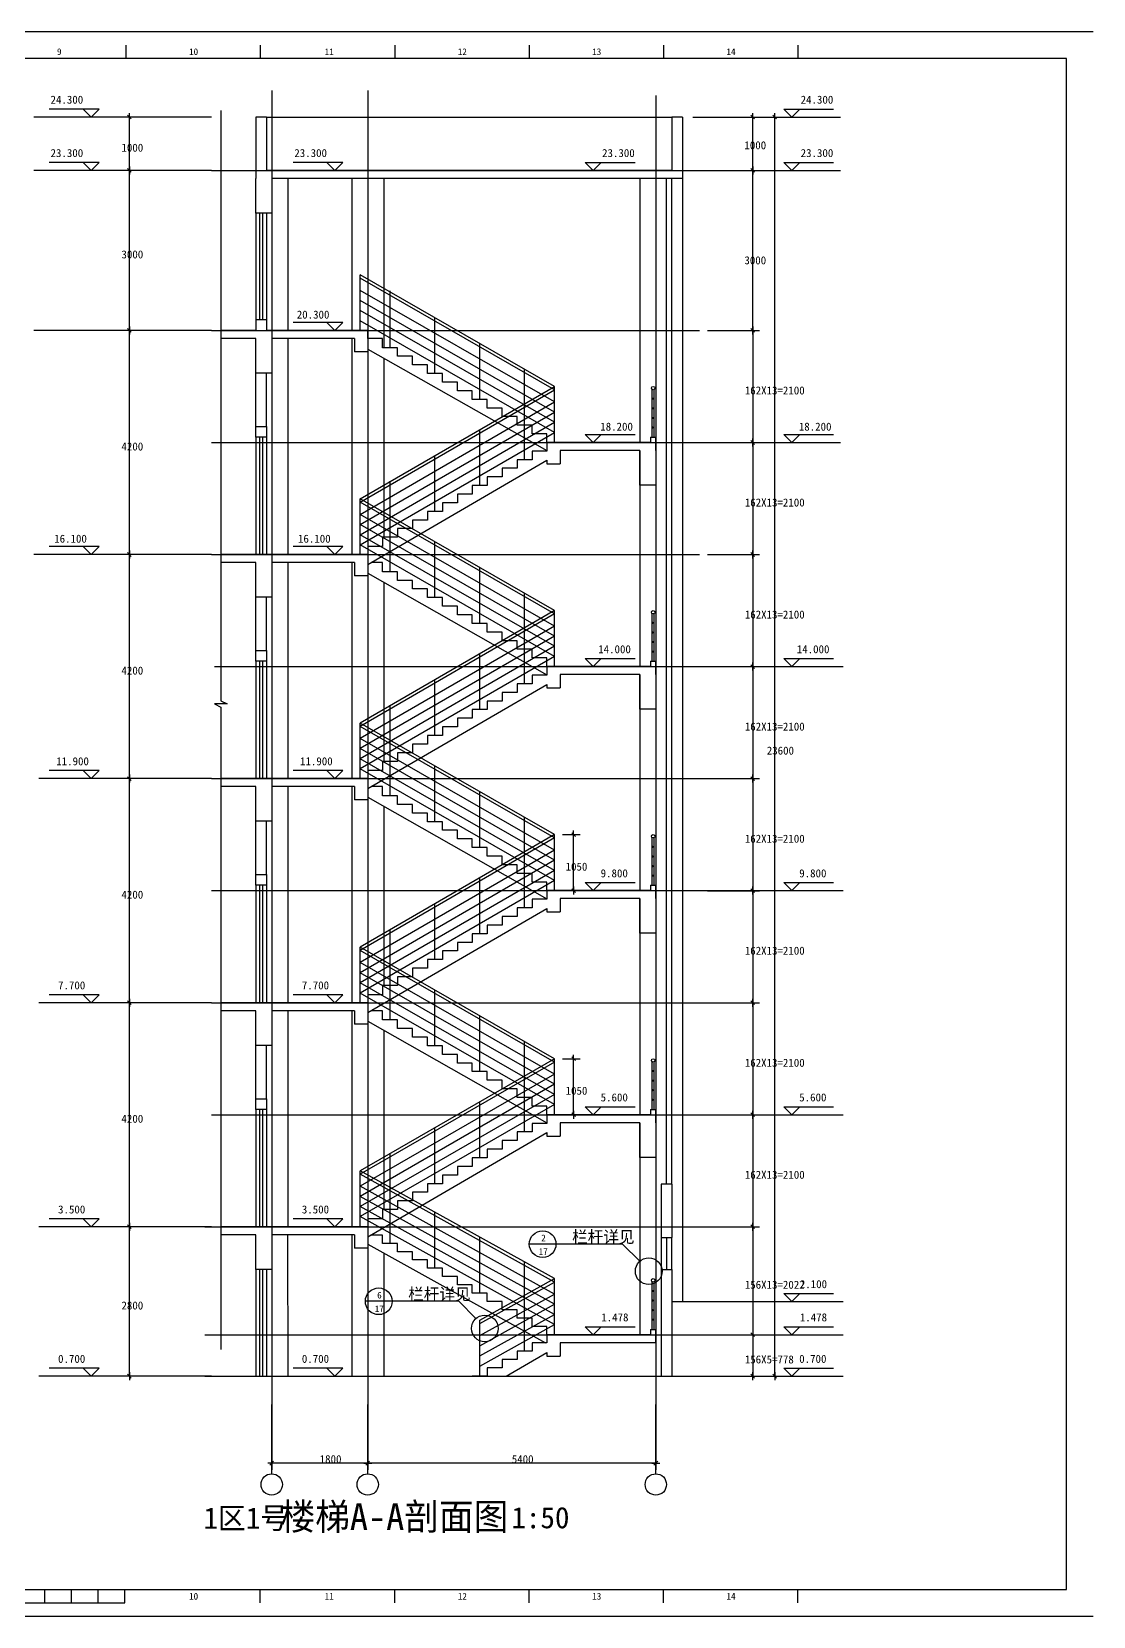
# Model space of a CAD drawing. Header units: metres. Extents: x 436269 to 478319, y -9460 to 20240.
# Drawn here: x 458422 to 478319, y -9460 to 20240 of the extents above; entities that cross this region are included whole.
import ezdxf

# ---------------------------------------------------------------- set-up
doc = ezdxf.new("R2010")
doc.units = ezdxf.units.M
for name, color, linetype in [('A-DIM', 3, 'Continuous'), ('AXIS', 3, 'Continuous'), ('COLUMN', 1, 'Continuous'), ('DOTE', 251, 'Continuous'), ('PUB_DIM', 3, 'Continuous'), ('STAIR1', 4, 'Continuous'), ('TEXT', 7, 'Continuous'), ('TK', 9, 'Continuous'), ('WALL', 2, 'Continuous'), ('WINDOW', 142, 'Continuous'), ('文字', 21, 'Continuous')]:
    doc.layers.add(name, color=color, linetype=linetype)

# ---------------------------------------------------------------- blocks, each defined once
blk = doc.blocks.new('_DIMX')
blk.add_line((-150, 0), (150, 0))
blk.add_lwpolyline([(-70, -70), (70, 70)])

msp = doc.modelspace()

# ---------------------------------------------------------------- linework, layer by layer
for p, q in [((461792.08, 18640.65), (458459.41, 18640.65)), ((462819.72, 18640.65), (470419.72, 18640.65)), ((470811.15, 18640.65), (473577.9, 18640.65)), ((461792.08, 17640.65), (458459.41, 17640.65)), ((470811.15, 17640.65), (473577.9, 17640.65)), ((463219.72, 17490.65), (463219.72, 14640.65)), ((464419.72, 17490.65), (464419.72, 14640.65)), ((465019.72, 17490.65), (465019.72, 14317.57)), ((469819.72, 17490.65), (469819.72, 12540.65)), ((470619.72, 17490.65), (470619.72, -3559.35)), ((462619.72, 16840.65), (462619.72, 14840.65)), ((462819.72, 16840.65), (462819.72, 14840.65)), ((468219.72, 13590.65), (464579.72, 15681.95)), ((464579.72, 14631.95), (464579.72, 15681.95)), ((468219.72, 13527.65), (464579.72, 15618.95)), ((468219.72, 13300.65), (464579.72, 15391.95)), ((468219.72, 13110.65), (464579.72, 15201.95)), ((465139.72, 14330.54), (465139.72, 15380.54)), ((468219.72, 12920.65), (464579.72, 15011.95)), ((465979.72, 13833.96), (465979.72, 14883.96)), ((461792.08, 14640.65), (458459.41, 14640.65)), ((468219.72, 12730.65), (464579.72, 14821.95)), ((463219.72, 14490.65), (463219.72, 10440.65)), ((464419.72, 14490.65), (464419.72, 10440.65)), ((466819.72, 13349.34), (466819.72, 14399.34)), ((465019.72, 14122.45), (465019.72, 10763.73)), ((467659.72, 12864.73), (467659.72, 13914.73)), ((464579.72, 11481.95), (468219.72, 13590.65)), ((464579.72, 11418.95), (468219.72, 13527.65)), ((468219.72, 12540.65), (468219.72, 13590.65)), ((464579.72, 11191.95), (468219.72, 13300.65)), ((464579.72, 11001.95), (468219.72, 13110.65)), ((467659.72, 12218.57), (467659.72, 13268.57)), ((464579.72, 10811.95), (468219.72, 12920.65)), ((466819.72, 11733.96), (466819.72, 12783.96)), ((462619.72, 12640.65), (462619.72, 10440.65)), ((462819.72, 12640.65), (462819.72, 10440.65)), ((464579.72, 10621.95), (468219.72, 12730.65)), ((470811.15, 12540.65), (473577.9, 12540.65)), ((465979.72, 11249.34), (465979.72, 12299.34)), ((469819.72, 12390.65), (469819.72, 8340.65)), ((465139.72, 10764.73), (465139.72, 11814.73)), ((468219.72, 9390.65), (464579.72, 11481.95)), ((464579.72, 10431.95), (464579.72, 11481.95)), ((468219.72, 9327.65), (464579.72, 11418.95)), ((468219.72, 9100.65), (464579.72, 11191.95)), ((468219.72, 8910.65), (464579.72, 11001.95)), ((465139.72, 10130.54), (465139.72, 11180.54)), ((468219.72, 8720.65), (464579.72, 10811.95)), ((461792.08, 10440.65), (458459.41, 10440.65)), ((468219.72, 8530.65), (464579.72, 10621.95)), ((465979.72, 9633.96), (465979.72, 10683.96)), ((463219.72, 10290.65), (463219.72, 6240.65)), ((464419.72, 10290.65), (464419.72, 6240.65)), ((466819.72, 9149.34), (466819.72, 10199.34)), ((465019.72, 9922.45), (465019.72, 6563.73)), ((467659.72, 8664.73), (467659.72, 9714.73)), ((468219.72, 9390.65), (464579.72, 7281.95)), ((468219.72, 9327.65), (464579.72, 7218.95)), ((468219.72, 8340.65), (468219.72, 9390.65)), ((468219.72, 9100.65), (464579.72, 6991.95)), ((468219.72, 8910.65), (464579.72, 6801.95)), ((467659.72, 8018.57), (467659.72, 9068.57)), ((468219.72, 8720.65), (464579.72, 6611.95)), ((462619.72, 8440.65), (462619.72, 6240.65)), ((462819.72, 8440.65), (462819.72, 6240.65)), ((468219.72, 8530.65), (464579.72, 6421.95)), ((466819.72, 7533.96), (466819.72, 8583.96)), ((470811.15, 8340.65), (473483.71, 8340.65)), ((472207.42, 8340.65), (473632.01, 8340.65)), ((465979.72, 7049.34), (465979.72, 8099.34)), ((469819.72, 8190.65), (469819.72, 4140.65)), ((465139.72, 6564.73), (465139.72, 7614.73)), ((468219.72, 5190.65), (464579.72, 7281.95)), ((464579.72, 6231.95), (464579.72, 7281.95)), ((468219.72, 5127.65), (464579.72, 7218.95)), ((468219.72, 4900.65), (464579.72, 6991.95)), ((465139.72, 5929.54), (465139.72, 6979.54)), ((468219.72, 4710.65), (464579.72, 6801.95)), ((468219.72, 4520.65), (464579.72, 6611.95)), ((461792.08, 6240.65), (458553.61, 6240.65)), ((459995.82, 6240.65), (458571.23, 6240.65)), ((468219.72, 4330.65), (464579.72, 6421.95)), ((465979.72, 5432.96), (465979.72, 6482.96)), ((463219.72, 6090.65), (463219.72, 2040.65)), ((464419.72, 6090.65), (464419.72, 2040.65)), ((466819.72, 4948.34), (466819.72, 5998.34)), ((465019.72, 5722.45), (465019.72, 2363.73)), ((467659.72, 4463.73), (467659.72, 5513.73)), ((468219.72, 5190.65), (464579.72, 3081.95)), ((468219.72, 5127.65), (464579.72, 3018.95)), ((468219.72, 4140.65), (468219.72, 5190.65)), ((468219.72, 4900.65), (464579.72, 2791.95)), ((467659.72, 3817.57), (467659.72, 4867.57)), ((467659.72, 3817.57), (467659.72, 4867.57)), ((468219.72, 4710.65), (464579.72, 2601.95)), ((468219.72, 4520.65), (464579.72, 2411.95)), ((462619.72, 4240.65), (462619.72, 2040.65)), ((462819.72, 4240.65), (462819.72, 2040.65)), ((468219.72, 4330.65), (464579.72, 2221.95)), ((466819.72, 3332.96), (466819.72, 4382.96)), ((466819.72, 3332.96), (466819.72, 4382.96)), ((465979.72, 2848.34), (465979.72, 3898.34)), ((465979.72, 2848.34), (465979.72, 3898.34)), ((469819.72, 3990.65), (469819.72, -59.35)), ((470811.15, 4140.65), (473483.71, 4140.65)), ((472207.42, 4140.65), (473632.01, 4140.65)), ((465139.72, 2363.73), (465139.72, 3413.73)), ((465139.72, 2363.73), (465139.72, 3413.73)), ((464579.72, 2031.95), (464579.72, 3081.95)), ((468219.72, 990.65), (464579.72, 3081.95)), ((468219.72, 927.65), (464579.72, 3018.95)), ((468219.72, 700.65), (464579.72, 2791.95)), ((465139.72, 1729.54), (465139.72, 2779.54)), ((468219.72, 510.65), (464579.72, 2601.95)), ((468219.72, 320.65), (464579.72, 2411.95)), ((468219.72, 130.65), (464579.72, 2221.95)), ((465979.72, 1232.96), (465979.72, 2282.96)), ((461792.08, 2040.65), (458553.61, 2040.65)), ((459995.82, 2040.65), (458571.23, 2040.65)), ((463219.72, 1890.65), (463219.72, -2159.35)), ((464419.72, 1890.65), (464419.72, -2159.35)), ((466819.72, 748.34), (466819.72, 1798.34)), ((465019.72, 1522.45), (465019.72, -1836.27)), ((467659.72, 263.73), (467659.72, 1313.73)), ((468219.72, 990.65), (464579.72, -1109.35)), ((468219.72, 927.65), (464579.72, -1172.35)), ((468219.72, -59.35), (468219.72, 990.65)), ((468219.72, 700.65), (464579.72, -1399.35)), ((467659.72, -382.43), (467659.72, 667.57)), ((468219.72, 510.65), (464579.72, -1589.35)), ((468219.72, 320.65), (464579.72, -1779.35)), ((462619.72, 40.65), (462619.72, -2159.35)), ((462819.72, 40.65), (462819.72, -2159.35)), ((468219.72, 130.65), (464579.72, -1969.35)), ((466819.72, -867.04), (466819.72, 182.96)), ((469819.72, -209.35), (469819.72, -4181.57)), ((470811.15, -59.35), (473483.71, -59.35)), ((472207.42, -59.35), (473632.01, -59.35)), ((465979.72, -1351.66), (465979.72, -301.66)), ((465139.72, -1836.27), (465139.72, -786.27)), ((464579.72, -2159.35), (464579.72, -1109.35)), ((468219.72, -3131.57), (464579.72, -1109.35)), ((468219.72, -3194.57), (464579.72, -1172.35)), ((468219.72, -3421.57), (464579.72, -1399.35)), ((465139.72, -2470.46), (465139.72, -1420.46)), ((468219.72, -3611.57), (464579.72, -1589.35)), ((468219.72, -3801.57), (464579.72, -1779.35)), ((468219.72, -3991.57), (464579.72, -1969.35)), ((465979.72, -2937.13), (465979.72, -1887.13)), ((461792.08, -2159.35), (458553.61, -2159.35)), ((459995.82, -2159.35), (458571.23, -2159.35)), ((463217.58, -2309.35), (463219.72, -4959.35)), ((464419.72, -2309.35), (464419.72, -4959.35)), ((466819.72, -3403.79), (466819.72, -2353.79)), ((465019.72, -2653.17), (465019.72, -4959.35)), ((462619.72, -2959.35), (462619.72, -4959.35)), ((462819.72, -2959.35), (462819.72, -4959.35)), ((467659.72, -3870.46), (467659.72, -2820.46)), ((466819.72, -3909.35), (468219.72, -3131.57)), ((466819.72, -3972.35), (468219.72, -3194.57)), ((468219.72, -4181.57), (468219.72, -3131.57)), ((466819.72, -4199.35), (468219.72, -3421.57)), ((467659.72, -4492.68), (467659.72, -3442.68)), ((470811.15, -3559.35), (473483.71, -3559.35)), ((472207.42, -3559.35), (473632.01, -3559.35)), ((466819.72, -4389.35), (468219.72, -3611.57)), ((466819.72, -4579.35), (468219.72, -3801.57)), ((466819.72, -4959.35), (466819.72, -3909.35)), ((466819.72, -4769.35), (468219.72, -3991.57)), ((470811.15, -4181.57), (473483.71, -4181.57)), ((472207.42, -4181.57), (473632.01, -4181.57)), ((461792.08, -4959.35), (458553.61, -4959.35)), ((459995.82, -4959.35), (458571.23, -4959.35)), ((472207.42, -4959.35), (473632.01, -4959.35))]:
    msp.add_line(p, q)
for centre in [(462919.72, -6989.61), (464719.72, -6989.61), (470119.72, -6989.61)]:
    msp.add_circle(centre, 200)
at = {"layer": 'A-DIM'}
for p, q in [((470050.72, 12640.65), (470050.72, 13534.03)), ((470088.72, 12640.65), (470088.72, 13534.03)), ((470050.72, 8440.65), (470050.72, 9334.03)), ((470088.72, 8440.65), (470088.72, 9334.03)), ((470050.72, 4240.65), (470050.72, 5134.03)), ((470088.72, 4240.65), (470088.72, 5134.03)), ((470050.72, 39.65), (470050.72, 933.03)), ((470088.72, 39.65), (470088.72, 933.03)), ((470050.72, -4081.57), (470050.72, -3188.2)), ((470088.72, -4081.57), (470088.72, -3188.2))]:
    msp.add_line(p, q, dxfattribs=at)
for centre, radius in [((470069.72, 13559.15), 31.5), ((470069.72, 13360.65), 11), ((470069.72, 13180.65), 11), ((470069.72, 13000.65), 11), ((470069.72, 12820.65), 11), ((470069.72, 9359.15), 31.5), ((470069.72, 9160.65), 11), ((470069.72, 8980.65), 11), ((470069.72, 8800.65), 11), ((470069.72, 8620.65), 11), ((470069.72, 5159.15), 31.5), ((470069.72, 4960.65), 11), ((470069.72, 4780.65), 11), ((470069.72, 4600.65), 11), ((470069.72, 4420.65), 11), ((470069.72, 958.15), 31.5), ((470069.72, 759.65), 11), ((470069.72, 579.65), 11), ((470069.72, 399.65), 11), ((470069.72, 219.65), 11), ((470069.72, -3163.07), 31.5), ((470069.72, -3361.57), 11), ((470069.72, -3541.57), 11), ((470069.72, -3721.57), 11), ((470069.72, -3901.57), 11)]:
    msp.add_circle(centre, radius, dxfattribs=at)
at = {"layer": 'AXIS'}
for p, q in [((461516, 18640.65), (460129, 18640.65)), ((460254, 17641.15), (460254, 18640.15)), ((471087.23, 18640.65), (472062.16, 18640.65)), ((471699.23, 18640.65), (472474.23, 18640.65)), ((471937.16, 17641.15), (471937.16, 18640.15)), ((472349.23, -4958.85), (472349.23, 18640.15)), ((461516, 17640.65), (460129, 17640.65)), ((461516, 17640.65), (460129, 17640.65)), ((460254, 14641.15), (460254, 17640.15)), ((471087.23, 17640.65), (472062.16, 17640.65)), ((471087.23, 17640.65), (472062.16, 17640.65)), ((471937.16, 14641.15), (471937.16, 17640.15)), ((461516, 14640.65), (460129, 14640.65)), ((461516, 14640.65), (460129, 14640.65)), ((460254, 10441.15), (460254, 14640.15)), ((471087.23, 14640.65), (472062.16, 14640.65)), ((471087.23, 14640.65), (472062.16, 14640.65)), ((471937.16, 14640.15), (471937.16, 12541.15)), ((471087.23, 12540.65), (472062.16, 12540.65)), ((471087.23, 12540.65), (472062.16, 12540.65)), ((471937.16, 12540.15), (471937.16, 10441.15)), ((461516, 10440.65), (460129, 10440.65)), ((461516, 10440.65), (460129, 10440.65)), ((460254, 6241.15), (460254, 10440.15)), ((471087.23, 10440.65), (472062.16, 10440.65)), ((471087.23, 10440.65), (472062.16, 10440.65)), ((471937.16, 10440.15), (471937.16, 8341.15)), ((471087.23, 8340.65), (472062.16, 8340.65)), ((471087.23, 8340.65), (472062.16, 8340.65)), ((471937.16, 8340.15), (471937.16, 6241.15)), ((461516, 6240.65), (460129, 6240.65)), ((461516, 6240.65), (460129, 6240.65)), ((460254, 2041.15), (460254, 6240.15)), ((471087.23, 6240.65), (472062.16, 6240.65)), ((471087.23, 6239.65), (472062.16, 6239.65)), ((471937.16, 6239.15), (471937.16, 4140.15)), ((468369.72, 5190.65), (468703.56, 5190.65)), ((468578.56, 4141.15), (468578.56, 5190.15)), ((468369.72, 4140.65), (468703.56, 4140.65)), ((471087.23, 4140.65), (472062.16, 4140.65)), ((471087.23, 4139.65), (472062.16, 4139.65)), ((471937.16, 4140.15), (471937.16, 2041.15)), ((461516, 2040.65), (460129, 2040.65)), ((461516, 2040.65), (460129, 2040.65)), ((460254, -2158.85), (460254, 2040.15)), ((471087.23, 2040.65), (472062.16, 2040.65)), ((471087.23, 2039.65), (472062.16, 2039.65)), ((471937.16, 2039.15), (471937.16, -59.85)), ((468369.72, 990.65), (468703.56, 990.65)), ((468578.56, -58.85), (468578.56, 990.15)), ((468369.72, -59.35), (468703.56, -59.35)), ((471087.23, -59.35), (472062.16, -59.35)), ((471087.23, -60.35), (472062.16, -60.35)), ((471937.16, -59.85), (471937.16, -2158.85)), ((461516, -2159.35), (460129, -2159.35)), ((461516, -2159.35), (460129, -2159.35)), ((460254, -4958.85), (460254, -2159.85)), ((471087.23, -2159.35), (472062.16, -2159.35)), ((471087.23, -2159.35), (472062.16, -2159.35)), ((471937.16, -2159.85), (471937.16, -4181.07)), ((471087.23, -4181.57), (472062.16, -4181.57)), ((471087.23, -4181.57), (472062.16, -4181.57)), ((471937.16, -4181.07), (471937.16, -4180.57)), ((471937.16, -4181.57), (471937.16, -4959.35)), ((461516, -4959.35), (460129, -4959.35)), ((471087.23, -4959.35), (472062.16, -4959.35)), ((471699.23, -4959.35), (472474.23, -4959.35)), ((471937.16, -4959.85), (471937.16, -4960.35)), ((462919.72, -6789.61), (462919.72, -5489.61)), ((462919.72, -5639.61), (462919.72, -6714.61)), ((464719.72, -6789.61), (464719.72, -5489.61)), ((464719.72, -5639.61), (464719.72, -6714.61)), ((464719.72, -5639.61), (464719.72, -6714.61)), ((470119.72, -6789.61), (470119.72, -5489.61)), ((470119.72, -5639.61), (470119.72, -6714.61)), ((464719.22, -6589.61), (462920.22, -6589.61)), ((470119.22, -6589.61), (464720.22, -6589.61))]:
    msp.add_line(p, q, dxfattribs=at)
at = {"layer": 'COLUMN'}
for p, q in [((462619.72, 18640.65), (462619.72, 17490.65)), ((462819.72, 18640.65), (462619.72, 18640.65)), ((462819.72, 18640.65), (462819.72, 17640.65)), ((470419.72, 18640.65), (470419.72, 17640.65)), ((470619.72, 18640.65), (470419.72, 18640.65)), ((470619.72, 18640.65), (470619.72, 17490.65)), ((470419.72, 17640.65), (462819.72, 17640.65)), ((462619.72, 16840.65), (462619.72, 17490.65)), ((470619.72, 17490.65), (462919.72, 17490.65)), ((462919.72, 17490.65), (462919.72, 16840.65)), ((462919.72, 16840.65), (462619.72, 16840.65)), ((462619.72, 14640.65), (461965.43, 14640.65)), ((462619.72, 14840.65), (462619.72, 14640.65)), ((462819.72, 14840.65), (462619.72, 14840.65)), ((462819.72, 14840.65), (462819.72, 14640.65)), ((464719.72, 14640.65), (462819.72, 14640.65)), ((464719.72, 14640.65), (464719.72, 14240.65)), ((462619.72, 14490.65), (461965.43, 14490.65)), ((462619.72, 13840.65), (462619.72, 14490.65)), ((464469.72, 14490.65), (462919.72, 14490.65)), ((462919.72, 14490.65), (462919.72, 13840.65)), ((464469.72, 14490.65), (464469.72, 14240.65)), ((464719.72, 14240.65), (464469.72, 14240.65)), ((462919.72, 13840.65), (462619.72, 13840.65)), ((462619.72, 12840.65), (462819.72, 12840.65)), ((462619.72, 12640.65), (462619.72, 12840.65)), ((462819.72, 12840.65), (462819.72, 12640.65)), ((462819.72, 12640.65), (462619.72, 12640.65)), ((468379.72, 12540.65), (468079.72, 12540.65)), ((468079.72, 12540.65), (468079.72, 12379.11)), ((470019.72, 12540.65), (468379.72, 12540.65)), ((468379.72, 12540.65), (468379.72, 12540.65)), ((470019.72, 12640.65), (470119.72, 12640.65)), ((470019.72, 12640.65), (470019.72, 12540.65)), ((470119.72, 12390.65), (470119.72, 12640.65)), ((464719.72, 10254.48), (468079.72, 12206.78)), ((467799.72, 12217.57), (467519.72, 12217.57)), ((467519.72, 12217.57), (467519.72, 12056.03)), ((468079.72, 12379.11), (467799.72, 12379.11)), ((467799.72, 12379.11), (467799.72, 12217.57)), ((468079.72, 12206.78), (468079.72, 12140.65)), ((468329.72, 12390.65), (468329.72, 12140.65)), ((469819.72, 12390.65), (468329.72, 12390.65)), ((469819.72, 11740.65), (469819.72, 12390.65)), ((470119.72, 12390.65), (470119.72, 11740.65)), ((467239.72, 11894.5), (466959.72, 11894.5)), ((466959.72, 11894.5), (466959.72, 11732.96)), ((467519.72, 12056.03), (467239.72, 12056.03)), ((467239.72, 12056.03), (467239.72, 11894.5)), ((468079.72, 12140.65), (468329.72, 12140.65)), ((466959.72, 11732.96), (466679.72, 11732.96)), ((466679.72, 11732.96), (466679.72, 11571.42)), ((470119.72, 11740.65), (469819.72, 11740.65)), ((466399.72, 11409.88), (466119.72, 11409.88)), ((466119.72, 11409.88), (466119.72, 11248.34)), ((466679.72, 11571.42), (466399.72, 11571.42)), ((466399.72, 11571.42), (466399.72, 11409.88)), ((465839.72, 11086.8), (465559.72, 11086.8)), ((465559.72, 11086.8), (465559.72, 10925.27)), ((466119.72, 11248.34), (465839.72, 11248.34)), ((465839.72, 11248.34), (465839.72, 11086.8)), ((465279.72, 10763.73), (464999.72, 10763.73)), ((464999.72, 10763.73), (464999.72, 10590.65)), ((465559.72, 10925.27), (465279.72, 10925.27)), ((465279.72, 10925.27), (465279.72, 10763.73)), ((464719.72, 10440.65), (461965.43, 10440.65)), ((464999.72, 10590.65), (464719.72, 10590.65)), ((464719.72, 10590.65), (464719.72, 10440.65)), ((462619.72, 10290.65), (461965.43, 10290.65)), ((462619.72, 9640.65), (462619.72, 10290.65)), ((464469.72, 10290.65), (462919.72, 10290.65)), ((462919.72, 10290.65), (462919.72, 9640.65)), ((464469.72, 10290.65), (464469.72, 10040.65)), ((464719.72, 10254.48), (464719.72, 10040.65)), ((464719.72, 10040.65), (464469.72, 10040.65)), ((462919.72, 9640.65), (462619.72, 9640.65)), ((462619.72, 8640.65), (462819.72, 8640.65)), ((462619.72, 8440.65), (462619.72, 8640.65)), ((462819.72, 8640.65), (462819.72, 8440.65)), ((462819.72, 8440.65), (462619.72, 8440.65)), ((468379.72, 8340.65), (468079.72, 8340.65)), ((468079.72, 8340.65), (468079.72, 8179.11)), ((470019.72, 8340.65), (468379.72, 8340.65)), ((468379.72, 8340.65), (468379.72, 8340.65)), ((470019.72, 8440.65), (470119.72, 8440.65)), ((470019.72, 8440.65), (470019.72, 8340.65)), ((470119.72, 8190.65), (470119.72, 8440.65)), ((468079.72, 8179.11), (467799.72, 8179.11)), ((467799.72, 8179.11), (467799.72, 8017.57)), ((468329.72, 8190.65), (468329.72, 7940.65)), ((469819.72, 8190.65), (468329.72, 8190.65)), ((469819.72, 7540.65), (469819.72, 8190.65)), ((470119.72, 8190.65), (470119.72, 7540.65)), ((464719.72, 6054.48), (468079.72, 8006.78)), ((467519.72, 7856.03), (467239.72, 7856.03)), ((467239.72, 7856.03), (467239.72, 7694.5)), ((467799.72, 8017.57), (467519.72, 8017.57)), ((467519.72, 8017.57), (467519.72, 7856.03)), ((468079.72, 8006.78), (468079.72, 7940.65)), ((468079.72, 7940.65), (468329.72, 7940.65)), ((466959.72, 7532.96), (466679.72, 7532.96)), ((466679.72, 7532.96), (466679.72, 7371.42)), ((467239.72, 7694.5), (466959.72, 7694.5)), ((466959.72, 7694.5), (466959.72, 7532.96)), ((470119.72, 7540.65), (469819.72, 7540.65)), ((466399.72, 7209.88), (466119.72, 7209.88)), ((466119.72, 7209.88), (466119.72, 7048.34)), ((466679.72, 7371.42), (466399.72, 7371.42)), ((466399.72, 7371.42), (466399.72, 7209.88)), ((465839.72, 6886.8), (465559.72, 6886.8)), ((465559.72, 6886.8), (465559.72, 6725.27)), ((466119.72, 7048.34), (465839.72, 7048.34)), ((465839.72, 7048.34), (465839.72, 6886.8)), ((465279.72, 6563.73), (464999.72, 6563.73)), ((464999.72, 6563.73), (464999.72, 6390.65)), ((465559.72, 6725.27), (465279.72, 6725.27)), ((465279.72, 6725.27), (465279.72, 6563.73)), ((464719.72, 6240.65), (461965.43, 6240.65)), ((464999.72, 6390.65), (464719.72, 6390.65)), ((464719.72, 6390.65), (464719.72, 6240.65)), ((462619.72, 6090.65), (461965.43, 6090.65)), ((462619.72, 5440.65), (462619.72, 6090.65)), ((464469.72, 6090.65), (462919.72, 6090.65)), ((462919.72, 6090.65), (462919.72, 5440.65)), ((464469.72, 6090.65), (464469.72, 5840.65)), ((464719.72, 6054.48), (464719.72, 5840.65)), ((464719.72, 5840.65), (464469.72, 5840.65)), ((462919.72, 5440.65), (462619.72, 5440.65)), ((462619.72, 4440.65), (462819.72, 4440.65)), ((462619.72, 4240.65), (462619.72, 4440.65)), ((462819.72, 4240.65), (462619.72, 4240.65)), ((462819.72, 4440.65), (462819.72, 4240.65)), ((470019.72, 4240.65), (470119.72, 4240.65)), ((470019.72, 4240.65), (470019.72, 4140.65)), ((470119.72, 3990.65), (470119.72, 4240.65)), ((468079.72, 3979.11), (467799.72, 3979.11)), ((467799.72, 3979.11), (467799.72, 3817.57)), ((468379.72, 4140.65), (468079.72, 4140.65)), ((468079.72, 4140.65), (468079.72, 3979.11)), ((469819.72, 3990.65), (468329.72, 3990.65)), ((468329.72, 3990.65), (468329.72, 3740.65)), ((470019.72, 4140.65), (468379.72, 4140.65)), ((468379.72, 4140.65), (468379.72, 4140.65)), ((469819.72, 3340.65), (469819.72, 3990.65)), ((470119.72, 3990.65), (470119.72, 3340.65)), ((464719.72, 1854.48), (468079.72, 3806.78)), ((467519.72, 3656.03), (467239.72, 3656.03)), ((467239.72, 3656.03), (467239.72, 3494.5)), ((467799.72, 3817.57), (467519.72, 3817.57)), ((467519.72, 3817.57), (467519.72, 3656.03)), ((468079.72, 3806.78), (468079.72, 3740.65)), ((468079.72, 3740.65), (468329.72, 3740.65)), ((466959.72, 3332.96), (466679.72, 3332.96)), ((466679.72, 3332.96), (466679.72, 3171.42)), ((467239.72, 3494.5), (466959.72, 3494.5)), ((466959.72, 3494.5), (466959.72, 3332.96)), ((470119.72, 3340.65), (469819.72, 3340.65)), ((466399.72, 3009.88), (466119.72, 3009.88)), ((466119.72, 3009.88), (466119.72, 2848.34)), ((466679.72, 3171.42), (466399.72, 3171.42)), ((466399.72, 3171.42), (466399.72, 3009.88)), ((465839.72, 2686.8), (465559.72, 2686.8)), ((465559.72, 2686.8), (465559.72, 2525.27)), ((466119.72, 2848.34), (465839.72, 2848.34)), ((465839.72, 2848.34), (465839.72, 2686.8)), ((465559.72, 2525.27), (465279.72, 2525.27)), ((465279.72, 2525.27), (465279.72, 2363.73)), ((464999.72, 2190.65), (464719.72, 2190.65)), ((464719.72, 2190.65), (464719.72, 2040.65)), ((465279.72, 2363.73), (464999.72, 2363.73)), ((464999.72, 2363.73), (464999.72, 2190.65)), ((464719.72, 2040.65), (461965.43, 2040.65)), ((462619.72, 1890.65), (461965.43, 1890.65)), ((462619.72, 1240.65), (462619.72, 1890.65)), ((464469.72, 1890.65), (462919.72, 1890.65)), ((462919.72, 1890.65), (462919.72, 1240.65)), ((464469.72, 1890.65), (464469.72, 1640.65)), ((464719.72, 1854.48), (464719.72, 1640.65)), ((464719.72, 1640.65), (464469.72, 1640.65)), ((462919.72, 1240.65), (462619.72, 1240.65)), ((462619.72, 240.65), (462819.72, 240.65)), ((462619.72, 40.65), (462619.72, 240.65)), ((462819.72, 40.65), (462619.72, 40.65)), ((462819.72, 240.65), (462819.72, 40.65)), ((470019.72, 40.65), (470119.72, 40.65)), ((470019.72, 40.65), (470019.72, -59.35)), ((470119.72, -209.35), (470119.72, 40.65)), ((468079.72, -220.89), (467799.72, -220.89)), ((467799.72, -220.89), (467799.72, -382.43)), ((468379.72, -59.35), (468079.72, -59.35)), ((468079.72, -59.35), (468079.72, -220.89)), ((468329.72, -209.35), (468329.72, -459.35)), ((469819.72, -209.35), (468329.72, -209.35)), ((470019.72, -59.35), (468379.72, -59.35)), ((468379.72, -59.35), (468379.72, -59.35)), ((469819.72, -859.35), (469819.72, -209.35)), ((470119.72, -209.35), (470119.72, -859.35)), ((464719.72, -2345.52), (468079.72, -393.22)), ((467519.72, -543.97), (467239.72, -543.97)), ((467239.72, -543.97), (467239.72, -705.5)), ((467799.72, -382.43), (467519.72, -382.43)), ((467519.72, -382.43), (467519.72, -543.97)), ((468079.72, -393.22), (468079.72, -459.35)), ((468079.72, -459.35), (468329.72, -459.35)), ((466959.72, -867.04), (466679.72, -867.04)), ((466679.72, -867.04), (466679.72, -1028.58)), ((467239.72, -705.5), (466959.72, -705.5)), ((466959.72, -705.5), (466959.72, -867.04)), ((470119.72, -859.35), (469819.72, -859.35)), ((466679.72, -1028.58), (466399.72, -1028.58)), ((466399.72, -1028.58), (466399.72, -1190.12)), ((466119.72, -1351.66), (465839.72, -1351.66)), ((465839.72, -1351.66), (465839.72, -1513.2)), ((466399.72, -1190.12), (466119.72, -1190.12)), ((466119.72, -1190.12), (466119.72, -1351.66)), ((465559.72, -1674.73), (465279.72, -1674.73)), ((465279.72, -1674.73), (465279.72, -1836.27)), ((465839.72, -1513.2), (465559.72, -1513.2)), ((465559.72, -1513.2), (465559.72, -1674.73)), ((464999.72, -2009.35), (464719.72, -2009.35)), ((464719.72, -2009.35), (464719.72, -2159.35)), ((465279.72, -1836.27), (464999.72, -1836.27)), ((464999.72, -1836.27), (464999.72, -2009.35)), ((464719.72, -2159.35), (461965.43, -2159.35)), ((462619.72, -2309.35), (461965.43, -2309.35)), ((462619.72, -2959.35), (462619.72, -2309.35)), ((464469.72, -2309.35), (462919.72, -2309.35)), ((462919.72, -2309.35), (462919.72, -2959.35)), ((464469.72, -2309.35), (464469.72, -2559.35)), ((464719.72, -2345.52), (464719.72, -2559.35)), ((464719.72, -2559.35), (464469.72, -2559.35)), ((462919.72, -2959.35), (462619.72, -2959.35)), ((470419.72, -3559.35), (471651.2, -3559.35)), ((470019.72, -4081.57), (470119.72, -4081.57)), ((470019.72, -4081.57), (470019.72, -4181.57)), ((470119.72, -4331.57), (470119.72, -4081.57)), ((468079.72, -4337.13), (467799.72, -4337.13)), ((467799.72, -4337.13), (467799.72, -4492.68)), ((470019.72, -4181.57), (468079.72, -4181.57)), ((468079.72, -4181.57), (468079.72, -4337.13)), ((468329.72, -4331.57), (468329.72, -4581.57)), ((470119.72, -4331.57), (468329.72, -4331.57)), ((467519.72, -4648.24), (467239.72, -4648.24)), ((467239.72, -4648.24), (467239.72, -4803.79)), ((467315.73, -4959.35), (468079.72, -4515.44)), ((467799.72, -4492.68), (467519.72, -4492.68)), ((467519.72, -4492.68), (467519.72, -4648.24)), ((468079.72, -4515.44), (468079.72, -4581.57)), ((468079.72, -4581.57), (468329.72, -4581.57)), ((461965.43, -4959.35), (471709, -4959.35)), ((466959.72, -4959.35), (466679.72, -4959.35)), ((467239.72, -4803.79), (466959.72, -4803.79)), ((466959.72, -4803.79), (466959.72, -4959.35))]:
    msp.add_line(p, q, dxfattribs=at)
at = {"layer": 'DOTE'}
for p, q in [((462919.72, 19136.66), (462919.72, -5888.04)), ((464719.72, 19136.66), (464719.72, -5888.04)), ((470119.72, 19041.22), (470119.72, -5813.81)), ((461792.08, 17640.65), (470937.23, 17640.65)), ((461792.08, 14640.65), (470937.23, 14640.65)), ((461792.08, 12540.65), (470937.23, 12540.65)), ((461792.08, 10440.65), (470937.23, 10440.65)), ((461846.18, 8340.65), (470991.33, 8340.65)), ((461792.08, 6240.65), (471639.92, 6240.65)), ((461792.08, 4140.65), (470937.23, 4140.65)), ((461792.08, 2040.65), (471639.92, 2040.65)), ((461792.08, -59.35), (470937.23, -59.35)), ((461666, -2159.35), (471639.92, -2159.35)), ((461666, -4181.57), (471639.92, -4181.57)), ((461666, -4959.35), (471639.92, -4959.35))]:
    msp.add_line(p, q, dxfattribs=at)
at = {"layer": 'PUB_DIM'}
for p, q in [((459535.88, 18790.65), (458750.74, 18790.65)), ((459385.88, 18790.65), (459535.88, 18640.65)), ((459685.88, 18790.65), (459385.88, 18790.65)), ((459535.88, 18640.65), (459685.88, 18790.65)), ((472517.35, 18790.65), (472817.35, 18790.65)), ((472667.35, 18640.65), (472517.35, 18790.65)), ((472667.35, 18790.65), (473452.49, 18790.65)), ((472817.35, 18790.65), (472667.35, 18640.65)), ((459535.88, 17790.65), (458750.74, 17790.65)), ((459685.88, 17790.65), (459385.88, 17790.65)), ((459385.88, 17790.65), (459535.88, 17640.65)), ((459535.88, 17640.65), (459685.88, 17790.65)), ((464105.04, 17790.65), (463319.9, 17790.65)), ((464255.04, 17790.65), (463955.04, 17790.65)), ((463955.04, 17790.65), (464105.04, 17640.65)), ((464105.04, 17640.65), (464255.04, 17790.65)), ((468945.36, 17640.65), (468795.36, 17790.65)), ((468795.36, 17790.65), (469095.36, 17790.65)), ((469095.36, 17790.65), (468945.36, 17640.65)), ((468945.36, 17790.65), (469730.5, 17790.65)), ((472517.35, 17790.65), (472817.35, 17790.65)), ((472667.35, 17640.65), (472517.35, 17790.65)), ((472817.35, 17790.65), (472667.35, 17640.65)), ((472667.35, 17790.65), (473452.49, 17790.65)), ((464105.04, 14790.65), (463319.9, 14790.65)), ((463955.04, 14790.65), (464105.04, 14640.65)), ((464255.04, 14790.65), (463955.04, 14790.65)), ((464105.04, 14640.65), (464255.04, 14790.65)), ((468945.36, 12540.65), (468795.36, 12690.65)), ((468795.36, 12690.65), (469095.36, 12690.65)), ((469095.36, 12690.65), (468945.36, 12540.65)), ((468945.36, 12690.65), (469730.5, 12690.65)), ((472517.35, 12690.65), (472817.35, 12690.65)), ((472667.35, 12540.65), (472517.35, 12690.65)), ((472667.35, 12690.65), (473452.49, 12690.65)), ((472817.35, 12690.65), (472667.35, 12540.65)), ((459535.88, 10590.65), (458750.74, 10590.65)), ((459385.88, 10590.65), (459535.88, 10440.65)), ((459685.88, 10590.65), (459385.88, 10590.65)), ((459535.88, 10440.65), (459685.88, 10590.65)), ((464105.04, 10590.65), (463319.9, 10590.65)), ((463955.04, 10590.65), (464105.04, 10440.65)), ((464255.04, 10590.65), (463955.04, 10590.65)), ((464105.04, 10440.65), (464255.04, 10590.65)), ((468795.36, 8490.65), (469095.36, 8490.65)), ((468945.36, 8340.65), (468795.36, 8490.65)), ((468945.36, 8490.65), (469730.5, 8490.65)), ((469095.36, 8490.65), (468945.36, 8340.65)), ((472517.35, 8490.65), (472817.35, 8490.65)), ((472667.35, 8340.65), (472517.35, 8490.65)), ((472667.35, 8490.65), (473452.49, 8490.65)), ((472817.35, 8490.65), (472667.35, 8340.65)), ((459535.88, 6390.65), (458750.74, 6390.65)), ((459385.88, 6390.65), (459535.88, 6240.65)), ((459685.88, 6390.65), (459385.88, 6390.65)), ((459535.88, 6240.65), (459685.88, 6390.65)), ((464105.04, 6390.65), (463319.9, 6390.65)), ((463955.04, 6390.65), (464105.04, 6240.65)), ((464255.04, 6390.65), (463955.04, 6390.65)), ((464105.04, 6240.65), (464255.04, 6390.65)), ((468945.36, 4140.65), (468795.36, 4290.65)), ((468795.36, 4290.65), (469095.36, 4290.65)), ((469095.36, 4290.65), (468945.36, 4140.65)), ((468945.36, 4290.65), (469730.5, 4290.65)), ((472667.35, 4140.65), (472517.35, 4290.65)), ((472517.35, 4290.65), (472817.35, 4290.65)), ((472817.35, 4290.65), (472667.35, 4140.65)), ((472667.35, 4290.65), (473452.49, 4290.65)), ((459535.88, 2190.65), (458750.74, 2190.65)), ((459385.88, 2190.65), (459535.88, 2040.65)), ((459685.88, 2190.65), (459385.88, 2190.65)), ((459535.88, 2040.65), (459685.88, 2190.65)), ((464105.04, 2190.65), (463319.9, 2190.65)), ((463955.04, 2190.65), (464105.04, 2040.65)), ((464255.04, 2190.65), (463955.04, 2190.65)), ((464105.04, 2040.65), (464255.04, 2190.65)), ((468945.36, -59.35), (468795.36, 90.65)), ((468795.36, 90.65), (469095.36, 90.65)), ((469095.36, 90.65), (468945.36, -59.35)), ((468945.36, 90.65), (469730.5, 90.65)), ((472517.35, 90.65), (472817.35, 90.65)), ((472667.35, -59.35), (472517.35, 90.65)), ((472817.35, 90.65), (472667.35, -59.35)), ((472667.35, 90.65), (473452.49, 90.65)), ((459535.88, -2009.35), (458750.74, -2009.35)), ((459385.88, -2009.35), (459535.88, -2159.35)), ((459685.88, -2009.35), (459385.88, -2009.35)), ((459535.88, -2159.35), (459685.88, -2009.35)), ((464105.04, -2009.35), (463319.9, -2009.35)), ((463955.04, -2009.35), (464105.04, -2159.35)), ((464255.04, -2009.35), (463955.04, -2009.35)), ((464105.04, -2159.35), (464255.04, -2009.35)), ((472517.35, -3409.35), (472817.35, -3409.35)), ((472667.35, -3559.35), (472517.35, -3409.35)), ((472667.35, -3409.35), (473452.49, -3409.35)), ((472817.35, -3409.35), (472667.35, -3559.35)), ((468945.36, -4181.57), (468795.36, -4031.57)), ((468795.36, -4031.57), (469095.36, -4031.57)), ((469095.36, -4031.57), (468945.36, -4181.57)), ((468945.36, -4031.57), (469730.5, -4031.57)), ((472517.35, -4031.57), (472817.35, -4031.57)), ((472667.35, -4181.57), (472517.35, -4031.57)), ((472817.35, -4031.57), (472667.35, -4181.57)), ((472667.35, -4031.57), (473452.49, -4031.57)), ((459535.88, -4809.35), (458750.74, -4809.35)), ((459685.88, -4809.35), (459385.88, -4809.35)), ((459385.88, -4809.35), (459535.88, -4959.35)), ((459535.88, -4959.35), (459685.88, -4809.35)), ((464105.04, -4809.35), (463319.9, -4809.35)), ((463955.04, -4809.35), (464105.04, -4959.35)), ((464255.04, -4809.35), (463955.04, -4809.35)), ((464105.04, -4959.35), (464255.04, -4809.35)), ((472517.35, -4809.35), (472817.35, -4809.35)), ((472667.35, -4959.35), (472517.35, -4809.35)), ((472667.35, -4809.35), (473452.49, -4809.35)), ((472817.35, -4809.35), (472667.35, -4959.35))]:
    msp.add_line(p, q, dxfattribs=at)
at = {"layer": 'STAIR1'}
for p, q in [((461965.43, 18762.15), (461965.43, 7699.55)), ((464719.72, 14490.65), (464719.72, 14640.65)), ((464999.72, 14490.65), (464719.72, 14490.65)), ((464719.72, 14292.48), (468079.72, 12388.13)), ((464999.72, 14317.57), (464999.72, 14490.65)), ((465279.72, 14317.57), (464999.72, 14317.57)), ((465279.72, 14156.03), (465279.72, 14317.57)), ((465559.72, 14156.03), (465279.72, 14156.03)), ((465559.72, 13994.5), (465559.72, 14156.03)), ((465839.72, 13994.5), (465559.72, 13994.5)), ((465839.72, 13832.96), (465839.72, 13994.5)), ((466119.72, 13832.96), (465839.72, 13832.96)), ((466119.72, 13671.42), (466119.72, 13832.96)), ((466399.72, 13671.42), (466119.72, 13671.42)), ((466399.72, 13509.88), (466399.72, 13671.42)), ((466679.72, 13509.88), (466399.72, 13509.88)), ((466679.72, 13348.34), (466679.72, 13509.88)), ((466959.72, 13348.34), (466679.72, 13348.34)), ((466959.72, 13186.8), (466959.72, 13348.34)), ((467239.72, 13186.8), (466959.72, 13186.8)), ((467239.72, 13025.27), (467239.72, 13186.8)), ((467519.72, 13025.27), (467239.72, 13025.27)), ((467519.72, 12863.73), (467519.72, 13025.27)), ((467799.72, 12863.73), (467519.72, 12863.73)), ((467799.72, 12702.19), (467799.72, 12863.73)), ((468079.72, 12702.19), (467799.72, 12702.19)), ((468079.72, 12540.65), (468079.72, 12702.19)), ((464999.72, 10290.65), (464781.98, 10290.65)), ((464999.72, 10117.57), (464999.72, 10290.65)), ((465279.72, 10117.57), (464999.72, 10117.57)), ((465279.72, 9956.03), (465279.72, 10117.57)), ((464719.72, 10092.48), (468079.72, 8188.13)), ((465559.72, 9956.03), (465279.72, 9956.03)), ((465559.72, 9794.5), (465559.72, 9956.03)), ((465839.72, 9794.5), (465559.72, 9794.5)), ((465839.72, 9632.96), (465839.72, 9794.5)), ((466119.72, 9632.96), (465839.72, 9632.96)), ((466119.72, 9471.42), (466119.72, 9632.96)), ((466399.72, 9471.42), (466119.72, 9471.42)), ((466399.72, 9309.88), (466399.72, 9471.42)), ((466679.72, 9309.88), (466399.72, 9309.88)), ((466679.72, 9148.34), (466679.72, 9309.88)), ((466959.72, 9148.34), (466679.72, 9148.34)), ((466959.72, 8986.8), (466959.72, 9148.34)), ((467239.72, 8986.8), (466959.72, 8986.8)), ((467239.72, 8825.27), (467239.72, 8986.8)), ((467519.72, 8825.27), (467239.72, 8825.27)), ((467519.72, 8663.73), (467519.72, 8825.27)), ((467799.72, 8663.73), (467519.72, 8663.73)), ((467799.72, 8502.19), (467799.72, 8663.73)), ((468079.72, 8502.19), (467799.72, 8502.19)), ((468079.72, 8340.65), (468079.72, 8502.19)), ((462085.43, 7639.55), (461845.43, 7639.55)), ((461845.43, 7639.55), (461965.43, 7579.55)), ((461965.43, 7699.55), (462085.43, 7639.55)), ((461965.43, 7579.55), (461965.43, -4459.89)), ((464999.72, 6090.65), (464781.98, 6090.65)), ((464999.72, 5917.57), (464999.72, 6090.65)), ((464719.72, 5892.48), (468079.72, 3988.13)), ((465279.72, 5917.57), (464999.72, 5917.57)), ((465279.72, 5756.03), (465279.72, 5917.57)), ((465559.72, 5756.03), (465279.72, 5756.03)), ((465559.72, 5594.5), (465559.72, 5756.03)), ((465839.72, 5594.5), (465559.72, 5594.5)), ((465839.72, 5432.96), (465839.72, 5594.5)), ((466119.72, 5432.96), (465839.72, 5432.96)), ((466119.72, 5271.42), (466119.72, 5432.96)), ((466399.72, 5271.42), (466119.72, 5271.42)), ((466399.72, 5109.88), (466399.72, 5271.42)), ((466679.72, 5109.88), (466399.72, 5109.88)), ((466679.72, 4948.34), (466679.72, 5109.88)), ((466959.72, 4948.34), (466679.72, 4948.34)), ((466959.72, 4786.8), (466959.72, 4948.34)), ((467239.72, 4786.8), (466959.72, 4786.8)), ((467239.72, 4625.27), (467239.72, 4786.8)), ((467519.72, 4625.27), (467239.72, 4625.27)), ((467519.72, 4463.73), (467519.72, 4625.27)), ((467799.72, 4463.73), (467519.72, 4463.73)), ((467799.72, 4302.19), (467799.72, 4463.73)), ((468079.72, 4302.19), (467799.72, 4302.19)), ((468079.72, 4140.65), (468079.72, 4302.19)), ((464999.72, 1890.65), (464781.98, 1890.65)), ((464999.72, 1717.57), (464999.72, 1890.65)), ((464719.72, 1692.48), (468079.72, -211.87)), ((465279.72, 1717.57), (464999.72, 1717.57)), ((465279.72, 1556.03), (465279.72, 1717.57)), ((465559.72, 1556.03), (465279.72, 1556.03)), ((465559.72, 1394.5), (465559.72, 1556.03)), ((465839.72, 1394.5), (465559.72, 1394.5)), ((465839.72, 1232.96), (465839.72, 1394.5)), ((466119.72, 1232.96), (465839.72, 1232.96)), ((466119.72, 1071.42), (466119.72, 1232.96)), ((466399.72, 1071.42), (466119.72, 1071.42)), ((466399.72, 909.88), (466399.72, 1071.42)), ((466679.72, 909.88), (466399.72, 909.88)), ((466679.72, 748.34), (466679.72, 909.88)), ((466959.72, 748.34), (466679.72, 748.34)), ((466959.72, 586.8), (466959.72, 748.34)), ((467239.72, 586.8), (466959.72, 586.8)), ((467239.72, 425.27), (467239.72, 586.8)), ((467519.72, 425.27), (467239.72, 425.27)), ((467519.72, 263.73), (467519.72, 425.27)), ((467799.72, 263.73), (467519.72, 263.73)), ((467799.72, 102.19), (467799.72, 263.73)), ((468079.72, 102.19), (467799.72, 102.19)), ((468079.72, -59.35), (468079.72, 102.19)), ((464999.72, -2314.91), (464772.42, -2314.91)), ((464999.72, -2470.46), (464999.72, -2314.91)), ((464719.72, -2486.5), (468050.85, -4337.13)), ((465279.72, -2470.46), (464999.72, -2470.46)), ((465279.72, -2626.02), (465279.72, -2470.46)), ((465559.72, -2626.02), (465279.72, -2626.02)), ((465559.72, -2781.57), (465559.72, -2626.02)), ((465839.72, -2781.57), (465559.72, -2781.57)), ((465839.72, -2937.13), (465839.72, -2781.57)), ((466119.72, -2937.13), (465839.72, -2937.13)), ((466119.72, -3092.68), (466119.72, -2937.13)), ((466399.72, -3092.68), (466119.72, -3092.68)), ((466399.72, -3248.24), (466399.72, -3092.68)), ((466679.72, -3248.24), (466399.72, -3248.24)), ((466679.72, -3403.79), (466679.72, -3248.24)), ((466959.72, -3403.79), (466679.72, -3403.79)), ((466959.72, -3403.79), (466732.42, -3403.79)), ((466959.72, -3559.35), (466959.72, -3403.79)), ((466959.72, -3559.35), (466959.72, -3403.79)), ((467239.72, -3559.35), (466959.72, -3559.35)), ((466959.72, -3559.35), (466959.72, -3559.35)), ((466959.72, -3559.35), (466959.72, -3559.35)), ((467239.72, -3714.91), (467239.72, -3559.35)), ((467519.72, -3714.91), (467239.72, -3714.91)), ((467519.72, -3870.46), (467519.72, -3714.91)), ((467799.72, -3870.46), (467519.72, -3870.46)), ((467799.72, -4026.02), (467799.72, -3870.46)), ((468079.72, -4026.02), (467799.72, -4026.02)), ((468079.72, -4181.57), (468079.72, -4026.02)), ((468079.72, -4181.57), (468079.72, -4181.57))]:
    msp.add_line(p, q, dxfattribs=at)
at = {"layer": 'TK'}
for p, q in [((478319.25, 20239.85), (436269.25, 20239.85)), ((460188, 19989.85), (460188, 19739.85)), ((462706.75, 19989.85), (462706.75, 19739.85)), ((465225.5, 19989.85), (465225.5, 19739.85)), ((467744.25, 19989.85), (467744.25, 19739.85)), ((470263, 19989.85), (470263, 19739.85)), ((472781.75, 19989.85), (472781.75, 19739.85)), ((458669.25, -9210.15), (458669.25, -8960.15)), ((459169.25, -9210.15), (459169.25, -8960.15)), ((459669.25, -9210.15), (459669.25, -8960.15)), ((460169.25, -9210.15), (460169.25, -8960.15)), ((462706.75, -9210.15), (462706.75, -8960.15)), ((465225.5, -9210.15), (465225.5, -8960.15)), ((467744.25, -9210.15), (467744.25, -8960.15)), ((470263, -9210.15), (470263, -8960.15)), ((472781.75, -9210.15), (472781.75, -8960.15)), ((436269.25, -9460.15), (478319.25, -9460.15)), ((455169.25, -9210.15), (460169.25, -9210.15))]:
    msp.add_line(p, q, dxfattribs=at)
msp.add_lwpolyline([(477819.25, 19739.85), (437519.25, 19739.85), (437519.25, -8960.15), (477819.25, -8960.15)], close=True, dxfattribs=at)
at = {"layer": 'WALL'}
for p, q in [((462619.72, 12840.65), (462619.72, 13840.65)), ((462819.72, 12840.65), (462819.72, 13840.65)), ((462619.72, 8640.65), (462619.72, 9640.65)), ((462819.72, 8640.65), (462819.72, 9640.65)), ((462619.72, 4440.65), (462619.72, 5440.65)), ((462819.72, 4440.65), (462819.72, 5440.65)), ((462619.72, 240.65), (462619.72, 1240.65)), ((462819.72, 240.65), (462819.72, 1240.65)), ((470219.72, -1359.35), (470219.72, -2359.35)), ((470419.72, -1359.35), (470219.72, -1359.35)), ((470419.72, -1359.35), (470419.72, -2359.35)), ((470219.72, -2359.35), (470419.72, -2359.35)), ((470219.72, -2959.35), (470219.72, -4959.35)), ((470219.72, -2959.35), (470419.72, -2959.35)), ((470419.72, -2959.35), (470419.72, -4959.35))]:
    msp.add_line(p, q, dxfattribs=at)
at = {"layer": 'WINDOW'}
for p, q in [((470319.72, -1359.35), (470319.72, 17490.65)), ((470419.72, -1359.35), (470419.72, 17490.65)), ((462689.72, 16840.65), (462689.72, 14840.65)), ((462749.72, 16840.65), (462749.72, 14840.65)), ((462689.72, 12640.65), (462689.72, 10440.65)), ((462749.72, 12640.65), (462749.72, 10440.65)), ((462689.72, 8440.65), (462689.72, 6240.65)), ((462749.72, 8440.65), (462749.72, 6240.65)), ((462689.72, 4240.65), (462689.72, 2040.65)), ((462749.72, 4240.65), (462749.72, 2040.65)), ((462689.72, 40.65), (462689.72, -2159.35)), ((462749.72, 40.65), (462749.72, -2159.35)), ((470219.72, -2359.35), (470219.72, -2959.35)), ((470319.72, -2359.35), (470319.72, -2959.35)), ((470419.72, -2959.35), (470419.72, -2359.35)), ((462689.72, -2959.35), (462689.72, -4959.35)), ((462749.72, -2959.35), (462749.72, -4959.35))]:
    msp.add_line(p, q, dxfattribs=at)
at = {"layer": '文字'}
for p, q in [((469497.5, -2484.06), (467748.49, -2484.06)), ((469819.34, -2806.12), (469497.5, -2484.06)), ((466425.03, -3555.89), (464676.02, -3555.89)), ((466746.87, -3877.96), (466425.03, -3555.89))]:
    msp.add_line(p, q, dxfattribs=at)
for centre in [(467998.49, -2484.06), (469986.28, -2992.22), (464926.02, -3555.89), (466913.81, -4064.06)]:
    msp.add_circle(centre, 250, dxfattribs=at)

# ---------------------------------------------------------------- block references
at = {"layer": 'AXIS', "xscale": 0.5, "yscale": 0.5, "zscale": 0.5}
for p, rotation in [((460254, 18640.65), 90), ((471937.16, 18640.65), 90), ((472349.23, 18640.65), 90), ((460254, 17640.65), 90), ((460254, 17640.65), 270), ((471937.16, 17640.65), 90), ((471937.16, 17640.65), 270), ((460254, 14640.65), 90), ((460254, 14640.65), 270), ((471937.16, 14640.65), 90), ((471937.16, 14640.65), 270), ((471937.16, 12540.65), 270), ((471937.16, 12540.65), 90), ((460254, 10440.65), 270), ((460254, 10440.65), 90), ((471937.16, 10440.65), 90), ((471937.16, 10440.65), 270), ((471937.16, 8340.65), 270), ((471937.16, 8340.65), 90), ((460254, 6240.65), 90), ((460254, 6240.65), 270), ((471937.16, 6240.65), 270), ((471937.16, 6239.65), 90), ((468578.56, 5190.65), 90), ((468578.56, 4140.65), 270), ((471937.16, 4140.65), 90), ((471937.16, 4139.65), 270), ((460254, 2040.65), 270), ((460254, 2040.65), 90), ((471937.16, 2040.65), 270), ((471937.16, 2039.65), 90), ((468578.56, 990.65), 90), ((468578.56, -59.35), 270), ((471937.16, -59.35), 90), ((471937.16, -60.35), 270), ((460254, -2159.35), 90), ((460254, -2159.35), 270), ((471937.16, -2159.35), 90), ((471937.16, -2159.35), 270), ((471937.16, -4181.57), 270), ((471937.16, -4181.57), 270), ((460254, -4959.35), 270), ((471937.16, -4959.35), 90), ((472349.23, -4959.35), 270), ((462919.72, -6589.61), 180), ((464719.72, -6589.61), 180)]:
    msp.add_blockref('_DIMX', p, dxfattribs=dict(at, rotation=rotation))
for p in [(464719.72, -6589.61), (470119.72, -6589.61)]:
    msp.add_blockref('_DIMX', p, dxfattribs=at)

# ---------------------------------------------------------------- texts
at = {"layer": 'AXIS', "char_height": 150, "attachment_point": 1}
for s, insert in [('\\A1;1000', (460104, 18140.65)), ('\\A1;1000', (471779.52, 18186.48)), ('\\A1;3000', (460104, 16140.65)), ('\\A1;3000', (471779.52, 16029.99)), ('\\A1;162X13=2100', (471787.16, 13590.65)), ('\\A1;4200', (460104, 12540.65)), ('\\A1;162X13=2100', (471787.16, 11490.65)), ('\\A1;162X13=2100', (471787.16, 9390.65)), ('\\A1;4200', (460104, 8340.65)), ('\\A1;162X13=2100', (471787.16, 7290.65)), ('\\A1;23600', (472199.23, 6840.65)), ('\\A1;162X13=2100', (471787.16, 5189.65)), ('\\A1;1050', (468428.56, 4665.65)), ('\\A1;4200', (460104, 4140.65)), ('\\A1;162X13=2100', (471787.16, 3090.65)), ('\\A1;162X13=2100', (471787.16, 989.65)), ('\\A1;1050', (468428.56, 465.65)), ('\\A1;4200', (460104, -59.35)), ('\\A1;162X13=2100', (471787.16, -1109.35)), ('\\A1;156X13=2022', (471787.16, -3170.46)), ('\\A1;2800', (460104, -3559.35)), ('\\A1;156X5=778', (471787.16, -4570.46)), ('\\A1;1800', (463819.72, -6439.61)), ('\\A1;5400', (467419.72, -6439.61))]:
    msp.add_mtext(s, dxfattribs=dict(at, insert=insert))
at = {"layer": 'PUB_DIM'}
for s, p in [('24.300', (458774.93, 18890.65)), ('24.300', (472834.02, 18890.65)), ('23.300', (458774.93, 17890.65)), ('23.300', (463344.09, 17890.65)), ('23.300', (469112.03, 17890.65)), ('23.300', (472834.02, 17890.65)), ('20.300', (463389.8, 14862.53)), ('18.200', (469077.74, 12762.53)), ('18.200', (472799.73, 12762.53)), ('16.100', (458843.5, 10662.53)), ('16.100', (463412.66, 10662.53)), ('14.000', (469039.65, 8590.65)), ('14.000', (472761.64, 8590.65)), ('11.900', (458881.6, 6490.65)), ('11.900', (463450.76, 6490.65)), ('9.800', (469085.36, 4390.65)), ('9.800', (472807.35, 4390.65)), ('7.700', (458915.88, 2290.65)), ('7.700', (463485.04, 2290.65)), ('5.600', (469085.36, 190.65)), ('5.600', (472807.35, 190.65)), ('3.500', (458915.88, -1909.35)), ('3.500', (463485.04, -1909.35)), ('2.100', (472818.78, -3309.35)), ('1.478', (469096.79, -3931.57)), ('1.478', (472818.78, -3931.57)), ('0.700', (458915.88, -4709.35)), ('0.700', (463485.04, -4709.35)), ('0.700', (472807.35, -4709.35))]:
    msp.add_text(s, height=150, dxfattribs=at).set_placement(p)
at = {"layer": 'TEXT'}
for s, height, p in [('1区1号', 400, (461642.86, -7818.96)), (' 楼梯A-A剖面图', 500, (462744.71, -7841.82)), ('1:50', 400, (467412.35, -7810.5))]:
    msp.add_text(s, height=height, dxfattribs=at).set_placement(p)
at = {"layer": 'TK'}
for s, p in [('9', (458895.73, 19802.35)), ('10', (461371.48, 19802.35)), ('11', (463913, 19802.35)), ('12', (466408.98, 19802.35)), ('13', (468927.73, 19802.35)), ('14', (471443.95, 19802.35)), ('10', (461371.48, -9147.65)), ('11', (463913, -9147.65)), ('12', (466408.98, -9147.65)), ('13', (468927.73, -9147.65)), ('14', (471443.95, -9147.65))]:
    msp.add_text(s, height=125, dxfattribs=at).set_placement(p)
at = {"layer": '文字'}
for s, height, p in [('2', 125, (467971.73, -2430.78)), ('栏杆详见', 225, (468550.04, -2461.87)), ('17', 125, (467923.81, -2686.84)), ('6', 125, (464897.18, -3502.61)), ('栏杆详见', 225, (465477.57, -3533.7)), ('17', 125, (464851.34, -3758.67))]:
    msp.add_text(s, height=height, dxfattribs=at).set_placement(p)

doc.saveas('drawing.dxf')
